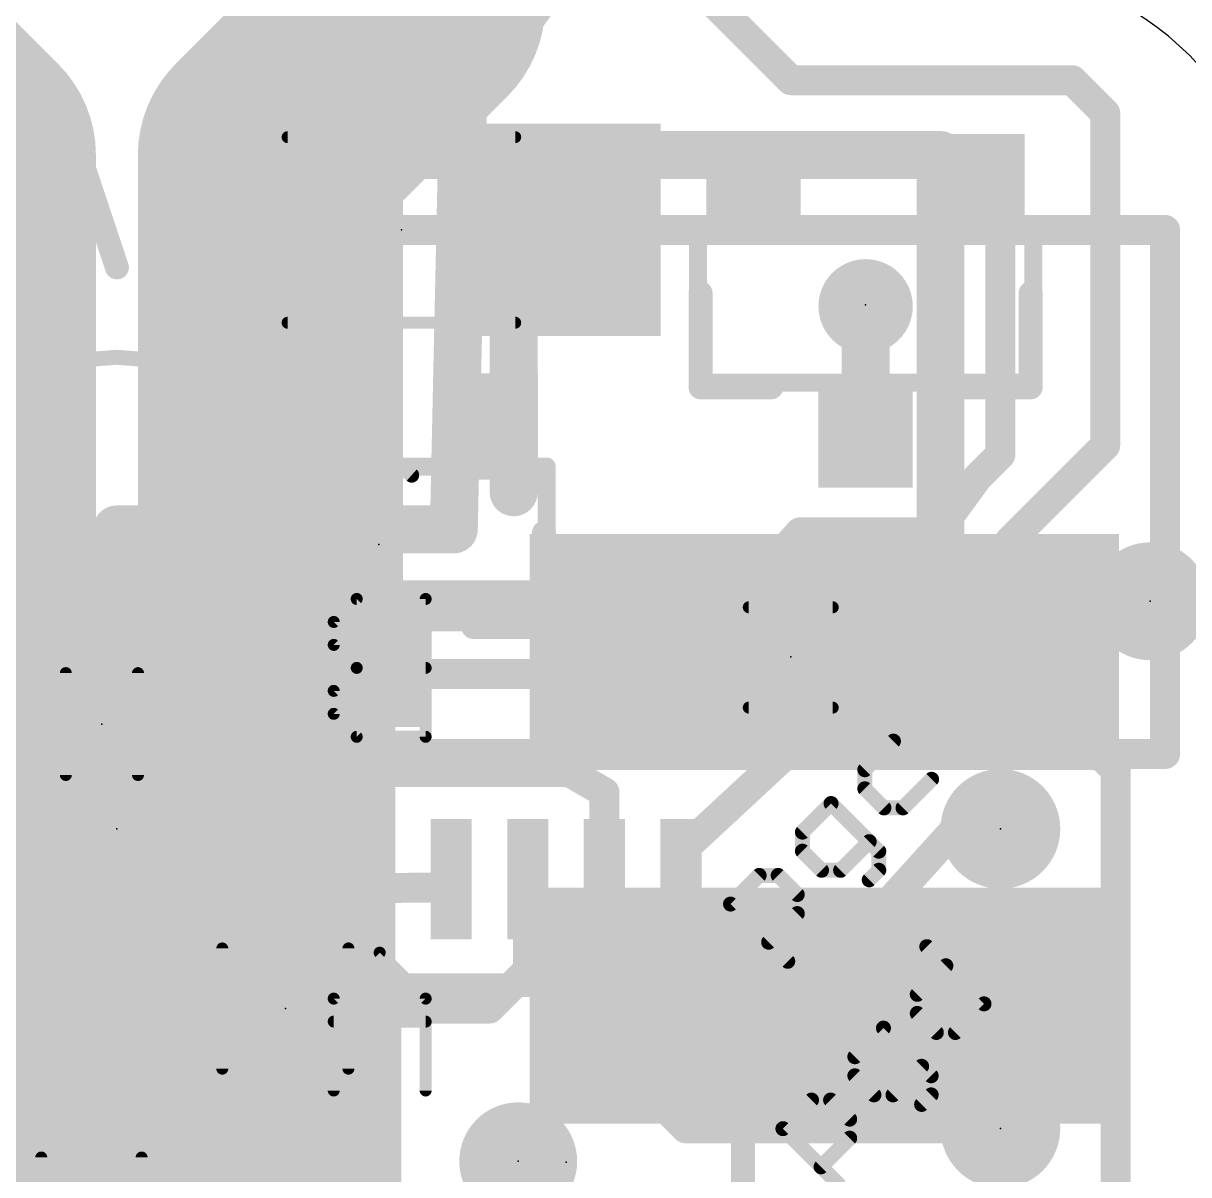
# Model space of a CAD drawing. Extents: x -4.9 to 35.5, y -5.8 to 28.4.
# Drawn here: x 11.27 to 21.16, y 6.97 to 16.74 of the extents above; entities that cross this region are included whole.
import ezdxf

# ---------------------------------------------------------------- set-up
doc = ezdxf.new("R2010")
doc.units = 0
for name, color, linetype in [('1', 12, 'CONTINUOUS'), ('16', 132, 'CONTINUOUS'), ('17', 110, 'CONTINUOUS'), ('18', 110, 'CONTINUOUS'), ('20', 53, 'CONTINUOUS'), ('21', 40, 'CONTINUOUS'), ('22', 6, 'CONTINUOUS'), ('23', 53, 'CONTINUOUS'), ('24', 53, 'CONTINUOUS'), ('47', 253, 'CONTINUOUS'), ('51', 53, 'CONTINUOUS')]:
    doc.layers.add(name, color=color, linetype=linetype)

# ---------------------------------------------------------------- blocks, each defined once
blk = doc.blocks.new('RECT')
blk.add_solid([(-0.5, -0.5), (0.5, -0.5), (-0.5, 0.5), (0.5, 0.5)])
blk = doc.blocks.new('ROUNDP')
at = {"const_width": 0.5}
blk.add_lwpolyline([(0, -0.25, 1), (0, 0.25, 1), (0, -0.25)], format="xyb", dxfattribs=at)
blk = doc.blocks.new('PIE')
at = {"const_width": 0.5}
blk.add_lwpolyline([(0, -0.25, 1), (0, 0.25, 1), (0, -0.25)], format="xyb", dxfattribs=at)
blk = doc.blocks.new('ROUNDV')
at = {"const_width": 0.5}
blk.add_lwpolyline([(0, -0.25, 1), (0, 0.25, 1), (0, -0.25)], format="xyb", dxfattribs=at)

msp = doc.modelspace()

# ---------------------------------------------------------------- linework, layer by layer
at = {"layer": '1'}
for points, const_width in [([(15.0813, 19.7485), (14.9225, 12.446)], 0.4064), ([(16.383, 17.653), (17.78, 16.256)], 0.254), ([(20.1676, 16.256), (17.78, 16.256)], 0.254), ([(20.447, 15.9766), (20.1676, 16.256)], 0.254), ([(20.447, 13.1572), (20.447, 15.9766)], 0.254), ([(14.2875, 15.621), (14.2875, 11.811)], 0.4064), ([(19.05, 15.621), (14.2875, 15.621)], 0.4064), ([(19.05, 11.811), (19.05, 15.621)], 0.4064), ([(19.558, 15.24), (19.365, 15.351)], 0.254), ([(19.558, 13.081), (19.558, 15.24)], 0.254), ([(15.43, 14.411), (15.878, 14.986)], 0.4064), ([(15.43, 12.761), (15.43, 14.411)], 0.4064), ([(18.415, 13.251), (18.415, 14.3383)], 0.4064), ([(19.6342, 12.3444), (20.447, 13.1572)], 0.254), ([(19.365, 12.888), (19.558, 13.081)], 0.254), ([(19.0246, 12.4206), (19.365, 12.888)], 0.254), ([(11.938, 11.557), (12.065, 12.446)], 0.254), ([(14.9225, 12.446), (12.065, 12.446)], 0.4064), ([(12.065, 12.446), (12.065, 0.0635)], 0.4064), ([(16.93, 11.3665), (17.8571, 12.4206)], 0.254), ([(17.8571, 12.4206), (19.0246, 12.4206)], 0.254), ([(19.6342, 11.303), (19.6342, 12.3444)], 0.254), ([(14.2875, 11.811), (19.05, 11.811)], 0.4064), ([(16.7825, 11.219), (16.93, 11.3665)], 0.254), ([(16.85, 9.7135), (18.63, 11.3665)], 0.254), ([(20.535, 10.4022), (19.6342, 11.303)], 0.254), ([(14.2875, 11.219), (16.7825, 11.219)], 0.254), ([(12.827, 10.795), (9.8035, 10.795)], 0.2032), ([(13.2334, 10.3886), (12.827, 10.795)], 0.254), ([(15.9004, 10.3886), (13.2334, 10.3886)], 0.254), ([(16.2, 10.216), (15.9004, 10.3886)], 0.254), ([(20.535, 6.096), (20.535, 10.4022)], 0.254), ([(16.2, 9.4802), (16.2, 10.216)], 0.254), ([(11.938, 9.8853), (11.938, 10.033)], 0.254), ([(12.573, 9.409), (11.938, 10.033)], 0.254), ([(19.177, 9.906), (17.9578, 8.5598)], 0.254), ([(19.558, 9.906), (19.177, 9.906)], 0.254), ([(16.85, 9.4802), (16.85, 9.7135)], 0.254), ([(14.8813, 9.5885), (14.9, 9.4802)], 0.254), ([(16.1925, 8.8265), (16.1925, 9.5998)], 0.254), ([(16.1925, 9.5998), (16.2, 9.4802)], 0.254), ([(14.9, 9.409), (14.9, 9.4802)], 0.254), ([(15.55, 9.4802), (15.55, 8.707)], 0.254), ([(13.4938, 9.398), (12.573, 9.409)], 0.254), ([(13.4938, 9.398), (14.9, 9.409)], 0.254), ([(16.4592, 8.5598), (16.1925, 8.8265)], 0.254), ([(15.55, 8.707), (15.225, 8.382)], 0.254), ([(16.891, 7.366), (15.55, 8.707)], 0.254), ([(11.2776, 8.636), (10.922, 8.2804)], 0.254), ([(12.192, 8.636), (11.2776, 8.636)], 0.254), ([(12.827, 8.382), (12.192, 8.636)], 0.254), ([(17.9578, 8.5598), (16.4592, 8.5598)], 0.254), ([(15.225, 8.382), (12.827, 8.382)], 0.254), ([(11.8428, 7.6128), (13.3705, 7.6128)], 0.254), ([(13.4938, 7.366), (13.3705, 7.6128)], 0.254), ([(13.4938, 7.366), (13.503, 6.4568)], 0.254), ([(19.558, 7.366), (16.891, 7.366)], 0.254)]:
    msp.add_lwpolyline(points, dxfattribs=dict(at, const_width=const_width))
for points, const_width in [([(17.78, 16.3195, 1), (17.78, 16.1925)], 0.127), ([(17.7351, 16.2111, 1), (17.8249, 16.3009)], 0.127), ([(20.2125, 16.3009, 1), (20.1227, 16.2111)], 0.127), ([(20.1676, 16.1925, 1), (20.1676, 16.3195)], 0.127), ([(20.5105, 15.9766, 1), (20.3835, 15.9766)], 0.127), ([(20.4021, 15.9317, 1), (20.4919, 16.0215)], 0.127), ([(14.3891, 15.621, 1), (14.1859, 15.621)], 0.2032), ([(14.2875, 15.7226, 1), (14.2875, 15.5194)], 0.2032), ([(19.1516, 15.621, 1), (18.9484, 15.621)], 0.2032), ([(19.05, 15.5194, 1), (19.05, 15.7226)], 0.2032), ([(19.3967, 15.406, 1), (19.3333, 15.296)], 0.127), ([(19.6215, 15.24, 1), (19.4945, 15.24)], 0.127), ([(19.5263, 15.185, 1), (19.5897, 15.295)], 0.127), ([(15.9581, 14.9236, 1), (15.7979, 15.0484)], 0.2032), ([(15.5316, 14.411, 1), (15.3284, 14.411)], 0.2032), ([(15.3499, 14.4734, 1), (15.5101, 14.3486)], 0.2032), ([(18.5166, 14.3383, 1), (18.3134, 14.3383)], 0.2032), ([(18.3134, 13.251, 1), (18.5166, 13.251)], 0.2032), ([(20.4919, 13.1123, 1), (20.4021, 13.2021)], 0.127), ([(19.6029, 13.0361, 1), (19.5131, 13.1259)], 0.127), ([(20.3835, 13.1572, 1), (20.5105, 13.1572)], 0.127), ([(19.4945, 13.081, 1), (19.6215, 13.081)], 0.127), ([(19.3201, 12.9329, 1), (19.4099, 12.8431)], 0.127), ([(19.4163, 12.8506, 1), (19.3137, 12.9254)], 0.127), ([(15.3284, 12.761, 1), (15.5316, 12.761)], 0.2032), ([(12.065, 12.5476, 1), (12.065, 12.3444)], 0.2032), ([(12.1666, 12.446, 1), (11.9634, 12.446)], 0.2032), ([(12.1279, 12.437, 1), (12.0021, 12.455)], 0.127), ([(14.9225, 12.3444, 1), (14.9225, 12.5476)], 0.2032), ([(14.8209, 12.4482, 1), (15.0241, 12.4438)], 0.2032), ([(17.8571, 12.4841, 1), (17.8571, 12.3571)], 0.127), ([(17.9048, 12.3787, 1), (17.8094, 12.4625)], 0.127), ([(18.9733, 12.458, 1), (19.0759, 12.3832)], 0.127), ([(19.0246, 12.3571, 1), (19.0246, 12.4841)], 0.127), ([(19.6977, 12.3444, 1), (19.5707, 12.3444)], 0.127), ([(19.5893, 12.3893, 1), (19.6791, 12.2995)], 0.127), ([(14.2875, 11.9126, 1), (14.2875, 11.7094)], 0.2032), ([(19.05, 11.7094, 1), (19.05, 11.9126)], 0.2032), ([(14.1859, 11.811, 1), (14.3891, 11.811)], 0.2032), ([(18.9484, 11.811, 1), (19.1516, 11.811)], 0.2032), ([(11.8751, 11.566, 1), (12.0009, 11.548)], 0.127), ([(16.8823, 11.4084, 1), (16.9777, 11.3246)], 0.127), ([(16.9749, 11.3216, 1), (16.8851, 11.4114)], 0.127), ([(18.6732, 11.32, 1), (18.5868, 11.413)], 0.127), ([(19.6791, 11.3479, 1), (19.5893, 11.2581)], 0.127), ([(19.5707, 11.303, 1), (19.6977, 11.303)], 0.127), ([(14.2875, 11.2825, 1), (14.2875, 11.1555)], 0.127), ([(16.7376, 11.2639, 1), (16.8274, 11.1741)], 0.127), ([(16.7825, 11.1555, 1), (16.7825, 11.2825)], 0.127), ([(12.8719, 10.8399, 1), (12.7821, 10.7501)], 0.127), ([(12.827, 10.7442, 1), (12.827, 10.8458)], 0.1016), ([(13.2334, 10.4521, 1), (13.2334, 10.3251)], 0.127), ([(13.1885, 10.3437, 1), (13.2783, 10.4335)], 0.127), ([(15.9321, 10.4436, 1), (15.8687, 10.3336)], 0.127), ([(15.9004, 10.3251, 1), (15.9004, 10.4521)], 0.127), ([(20.5985, 10.4022, 1), (20.4715, 10.4022)], 0.127), ([(20.4901, 10.3573, 1), (20.5799, 10.4471)], 0.127), ([(16.2635, 10.216, 1), (16.1365, 10.216)], 0.127), ([(16.1683, 10.161, 1), (16.2317, 10.271)], 0.127), ([(12.0015, 10.033, 1), (11.8745, 10.033)], 0.127), ([(11.9825, 10.0783, 1), (11.8935, 9.9877)], 0.127), ([(19.177, 9.9695, 1), (19.177, 9.8425)], 0.127), ([(19.2241, 9.8634, 1), (19.1299, 9.9486)], 0.127), ([(19.558, 9.8425, 1), (19.558, 9.9695)], 0.127), ([(11.8745, 9.8853, 1), (12.0015, 9.8853)], 0.127), ([(16.9135, 9.7135, 1), (16.7865, 9.7135)], 0.127), ([(16.8068, 9.76, 1), (16.8932, 9.667)], 0.127), ([(14.9438, 9.5993, 1), (14.8187, 9.5777)], 0.127), ([(16.256, 9.5998, 1), (16.129, 9.5998)], 0.127), ([(16.2559, 9.6037, 1), (16.1291, 9.5958)], 0.127), ([(14.9635, 9.4802, 1), (14.8365, 9.4802)], 0.127), ([(15.6135, 9.4802, 1), (15.4865, 9.4802)], 0.127), ([(12.5738, 9.4725, 1), (12.5722, 9.3455)], 0.127), ([(12.5285, 9.3637, 1), (12.6175, 9.4543)], 0.127), ([(13.4933, 9.4615, 1), (13.4942, 9.3345)], 0.127), ([(13.493, 9.3345, 1), (13.4945, 9.4615)], 0.127), ([(14.8374, 9.4694, 1), (14.9626, 9.4911)], 0.127), ([(14.9005, 9.3455, 1), (14.8995, 9.4725)], 0.127), ([(16.1365, 9.4802, 1), (16.2635, 9.4802)], 0.127), ([(16.1366, 9.4763, 1), (16.2634, 9.4842)], 0.127), ([(16.7865, 9.4802, 1), (16.9135, 9.4802)], 0.127), ([(14.8365, 9.409, 1), (14.9635, 9.409)], 0.127), ([(16.2374, 8.8714, 1), (16.1476, 8.7816)], 0.127), ([(15.5949, 8.7519, 1), (15.5051, 8.6621)], 0.127), ([(15.5949, 8.6621, 1), (15.5051, 8.7519)], 0.127), ([(16.129, 8.8265, 1), (16.256, 8.8265)], 0.127), ([(11.2776, 8.6995, 1), (11.2776, 8.5725)], 0.127), ([(11.3225, 8.5911, 1), (11.2327, 8.6809)], 0.127), ([(12.2156, 8.695, 1), (12.1684, 8.577)], 0.127), ([(12.192, 8.5725, 1), (12.192, 8.6995)], 0.127), ([(15.4865, 8.707, 1), (15.6135, 8.707)], 0.127), ([(16.4592, 8.6233, 1), (16.4592, 8.4963)], 0.127), ([(16.4143, 8.5149, 1), (16.5041, 8.6047)], 0.127), ([(17.9107, 8.6024, 1), (18.0049, 8.5172)], 0.127), ([(17.9578, 8.4963, 1), (17.9578, 8.6233)], 0.127), ([(12.827, 8.4455, 1), (12.827, 8.3185)], 0.127), ([(12.8034, 8.323, 1), (12.8506, 8.441)], 0.127), ([(15.225, 8.3185, 1), (15.225, 8.4455)], 0.127), ([(15.1801, 8.4269, 1), (15.2699, 8.3371)], 0.127), ([(11.8428, 7.6763, 1), (11.8428, 7.5492)], 0.127), ([(13.4273, 7.6411, 1), (13.3137, 7.5844)], 0.127), ([(13.3705, 7.5492, 1), (13.3705, 7.6763)], 0.127), ([(13.5572, 7.3666, 1), (13.4303, 7.3654)], 0.127), ([(13.4369, 7.3376, 1), (13.5506, 7.3944)], 0.127), ([(16.891, 7.4295, 1), (16.891, 7.3025)], 0.127), ([(16.8461, 7.3211, 1), (16.9359, 7.4109)], 0.127), ([(19.558, 7.3025, 1), (19.558, 7.4295)], 0.127)]:
    msp.add_lwpolyline(points, format="xyb", dxfattribs=dict(at, const_width=const_width))
at = {"layer": '16'}
for points, const_width in [([(14.605, 17.526), (14.605, 16.891)], 2.1844), ([(10.795, 15.621), (9.525, 16.891)], 2.1844), ([(14.605, 16.891), (13.335, 15.621)], 2.1844), ([(10.795, 4.191), (10.795, 15.621)], 2.1844), ([(13.335, 15.621), (13.335, 4.191)], 2.1844), ([(13.0175, 10.541), (13.0175, 14.986)], 0.254), ([(13.0175, 14.986), (20.955, 14.986)], 0.254), ([(20.955, 14.986), (20.955, 10.541)], 0.254), ([(20.955, 10.541), (13.0175, 10.541)], 0.254)]:
    msp.add_lwpolyline(points, dxfattribs=dict(at, const_width=const_width))
for points, const_width in [([(14.9912, 16.5048, 1), (14.2188, 17.2772)], 1.0922), ([(14.0589, 16.891, 1), (15.1511, 16.891)], 1.0922), ([(11.3411, 15.621, 1), (10.2489, 15.621)], 1.0922), ([(13.8811, 15.621, 1), (12.7889, 15.621)], 1.0922), ([(10.4088, 15.2348, 1), (11.1812, 16.0072)], 1.0922), ([(12.9488, 16.0072, 1), (13.7212, 15.2348)], 1.0922), ([(13.081, 14.986, 1), (12.954, 14.986)], 0.127), ([(13.0175, 15.0495, 1), (13.0175, 14.9225)], 0.127), ([(21.0185, 14.986, 1), (20.8915, 14.986)], 0.127), ([(20.955, 14.9225, 1), (20.955, 15.0495)], 0.127), ([(13.0175, 10.6045, 1), (13.0175, 10.4775)], 0.127), ([(12.954, 10.541, 1), (13.081, 10.541)], 0.127), ([(20.8915, 10.541, 1), (21.0185, 10.541)], 0.127), ([(20.955, 10.4775, 1), (20.955, 10.6045)], 0.127)]:
    msp.add_lwpolyline(points, format="xyb", dxfattribs=dict(at, const_width=const_width))
at = {"layer": '20'}
msp.add_arc((19.3675, 14.6685), 2.54, 0, 90, dxfattribs=at)
at = {"layer": '21'}
for points, const_width in [([(11.7475, 15.621), (11.43, 14.6685)], 0.2032), ([(11.7475, 12.573), (11.7475, 15.621)], 0.2032), ([(11.7475, 15.621), (12.065, 14.6685)], 0.2032), ([(17.015, 13.651), (17.015, 14.451)], 0.2032), ([(19.815, 13.651), (19.815, 14.451)], 0.2032), ([(17.615, 13.651), (17.015, 13.651)], 0.2032), ([(19.215, 13.651), (19.815, 13.651)], 0.2032), ([(12.8875, 11.619), (12.8875, 12.419)], 0.2032), ([(15.6875, 11.619), (15.6875, 12.419)], 0.2032), ([(13.4875, 11.619), (12.8875, 11.619)], 0.2032), ([(15.0875, 11.619), (15.6875, 11.619)], 0.2032), ([(12.192, 10.795), (11.684, 10.795)], 0.2032), ([(18.6511, 10.6503), (18.4084, 10.4076)], 0.127), ([(18.4084, 10.4076), (18.4084, 10.2458)], 0.127), ([(18.732, 10.0841), (18.9747, 10.3267)], 0.127), ([(18.4084, 10.2458), (18.5702, 10.0841)], 0.127), ([(18.1219, 10.1211), (17.8792, 9.8784)], 0.127), ([(18.5263, 9.7166), (18.1219, 10.1211)], 0.127), ([(18.5702, 10.0841), (18.732, 10.0841)], 0.127), ([(17.8792, 9.8784), (17.8792, 9.7166)], 0.127), ([(18.2028, 9.5549), (18.4454, 9.7975)], 0.127), ([(17.8792, 9.7166), (18.041, 9.5549)], 0.127), ([(18.5263, 9.5549), (18.5263, 9.7166)], 0.127), ([(18.041, 9.5549), (18.2028, 9.5549)], 0.127), ([(18.4454, 9.474), (18.5263, 9.5549)], 0.127), ([(17.2691, 9.2683), (17.5118, 9.511)], 0.127), ([(17.5118, 9.511), (17.6736, 9.511)], 0.127), ([(17.6736, 9.511), (17.8353, 9.3492)], 0.127), ([(17.8353, 9.3492), (17.8353, 9.1874)], 0.127), ([(17.7545, 8.783), (17.2691, 9.2683)], 0.127), ([(17.8353, 9.1874), (17.5927, 8.9448)], 0.127), ([(18.9338, 8.9071), (19.4192, 8.4217)], 0.127), ([(18.8529, 8.5026), (19.0956, 8.7453)], 0.127), ([(14.375, 8.5803), (14.375, 5.5803)], 0.2032), ([(17.375, 5.5803), (17.375, 8.5803)], 0.2032), ([(18.8529, 8.3408), (18.8529, 8.5026)], 0.127), ([(12.9858, 8.382), (14.0018, 8.382)], 0.2032), ([(19.0147, 8.1791), (18.8529, 8.3408)], 0.127), ([(19.4192, 8.4217), (19.1765, 8.1791)], 0.127), ([(18.5664, 8.2161), (18.3237, 7.9734)], 0.127), ([(18.9708, 7.8116), (18.5664, 8.2161)], 0.127), ([(19.1765, 8.1791), (19.0147, 8.1791)], 0.127), ([(18.3237, 7.9734), (18.3237, 7.8116)], 0.127), ([(18.6473, 7.6499), (18.8899, 7.8925)], 0.127), ([(18.3237, 7.8116), (18.4855, 7.6499)], 0.127), ([(18.9708, 7.6499), (18.9708, 7.8116)], 0.127), ([(18.4855, 7.6499), (18.6473, 7.6499)], 0.127), ([(18.8899, 7.569), (18.9708, 7.6499)], 0.127), ([(17.7136, 7.3633), (17.9563, 7.606)], 0.127), ([(17.9563, 7.606), (18.1181, 7.606)], 0.127), ([(18.1181, 7.606), (18.2798, 7.4442)], 0.127), ([(18.1989, 6.878), (17.7136, 7.3633)], 0.127), ([(18.2798, 7.4442), (18.2798, 7.2824)], 0.127), ([(18.2798, 7.2824), (18.0372, 7.0398)], 0.127)]:
    msp.add_lwpolyline(points, dxfattribs=dict(at, const_width=const_width))
for points, const_width in [([(11.7983, 15.621, 1), (11.6967, 15.621)], 0.1016), ([(11.7957, 15.6371, 1), (11.6993, 15.6049)], 0.1016), ([(11.7957, 15.6049, 1), (11.6993, 15.6371)], 0.1016), ([(11.3818, 14.6846, 1), (11.4782, 14.6524)], 0.1016), ([(12.0168, 14.6524, 1), (12.1132, 14.6846)], 0.1016), ([(17.0658, 14.451, 1), (16.9642, 14.451)], 0.1016), ([(19.8658, 14.451, 1), (19.7642, 14.451)], 0.1016), ([(17.015, 13.7018, 1), (17.015, 13.6002)], 0.1016), ([(17.615, 13.6002, 1), (17.615, 13.7018)], 0.1016), ([(19.215, 13.7018, 1), (19.215, 13.6002)], 0.1016), ([(19.815, 13.6002, 1), (19.815, 13.7018)], 0.1016), ([(16.9642, 13.651, 1), (17.0658, 13.651)], 0.1016), ([(19.7642, 13.651, 1), (19.8658, 13.651)], 0.1016), ([(11.6967, 12.573, 1), (11.7983, 12.573)], 0.1016), ([(12.9383, 12.419, 1), (12.8367, 12.419)], 0.1016), ([(15.7383, 12.419, 1), (15.6367, 12.419)], 0.1016), ([(12.8875, 11.6698, 1), (12.8875, 11.5682)], 0.1016), ([(12.8367, 11.619, 1), (12.9383, 11.619)], 0.1016), ([(13.4875, 11.5682, 1), (13.4875, 11.6698)], 0.1016), ([(15.0875, 11.6698, 1), (15.0875, 11.5682)], 0.1016), ([(15.6367, 11.619, 1), (15.7383, 11.619)], 0.1016), ([(15.6875, 11.5682, 1), (15.6875, 11.6698)], 0.1016), ([(11.684, 10.8458, 1), (11.684, 10.7442)], 0.1016), ([(12.192, 10.7442, 1), (12.192, 10.8458)], 0.1016), ([(18.6735, 10.6278, 1), (18.6286, 10.6727)], 0.0635), ([(18.4402, 10.4076, 1), (18.3767, 10.4076)], 0.0635), ([(18.386, 10.4301, 1), (18.4309, 10.3852)], 0.0635), ([(18.9971, 10.3043, 1), (18.9522, 10.3492)], 0.0635), ([(18.4309, 10.2683, 1), (18.386, 10.2234)], 0.0635), ([(18.1443, 10.1435, 1), (18.0994, 10.0986)], 0.0635), ([(18.1443, 10.0986, 1), (18.0994, 10.1435)], 0.0635), ([(18.3767, 10.2458, 1), (18.4402, 10.2458)], 0.0635), ([(18.5702, 10.1158, 1), (18.5702, 10.0523)], 0.0635), ([(18.5477, 10.0616, 1), (18.5926, 10.1065)], 0.0635), ([(18.7095, 10.1065, 1), (18.7544, 10.0616)], 0.0635), ([(18.732, 10.0523, 1), (18.732, 10.1158)], 0.0635), ([(17.911, 9.8784, 1), (17.8475, 9.8784)], 0.0635), ([(17.8568, 9.9009, 1), (17.9017, 9.856)], 0.0635), ([(18.4679, 9.7751, 1), (18.423, 9.82)], 0.0635), ([(17.8475, 9.7166, 1), (17.911, 9.7166)], 0.0635), ([(17.9017, 9.7391, 1), (17.8568, 9.6942)], 0.0635), ([(18.5581, 9.7166, 1), (18.4946, 9.7166)], 0.0635), ([(18.5039, 9.6942, 1), (18.5488, 9.7391)], 0.0635), ([(18.041, 9.5866, 1), (18.041, 9.5231)], 0.0635), ([(18.0185, 9.5324, 1), (18.0634, 9.5773)], 0.0635), ([(18.1803, 9.5773, 1), (18.2252, 9.5324)], 0.0635), ([(18.2028, 9.5231, 1), (18.2028, 9.5866)], 0.0635), ([(18.5488, 9.5324, 1), (18.5039, 9.5773)], 0.0635), ([(17.5118, 9.5427, 1), (17.5118, 9.4792)], 0.0635), ([(17.5342, 9.4885, 1), (17.4893, 9.5334)], 0.0635), ([(17.696, 9.5334, 1), (17.6511, 9.4885)], 0.0635), ([(17.6736, 9.4792, 1), (17.6736, 9.5427)], 0.0635), ([(18.423, 9.4964, 1), (18.4679, 9.4515)], 0.0635), ([(18.4946, 9.5549, 1), (18.5581, 9.5549)], 0.0635), ([(17.8671, 9.3492, 1), (17.8036, 9.3492)], 0.0635), ([(17.8129, 9.3268, 1), (17.8578, 9.3717)], 0.0635), ([(17.2916, 9.2908, 1), (17.2467, 9.2459)], 0.0635), ([(17.2467, 9.2908, 1), (17.2916, 9.2459)], 0.0635), ([(17.8036, 9.1874, 1), (17.8671, 9.1874)], 0.0635), ([(17.8578, 9.165, 1), (17.8129, 9.2099)], 0.0635), ([(17.5702, 8.9672, 1), (17.6151, 8.9223)], 0.0635), ([(18.9563, 8.9295, 1), (18.9114, 8.8846)], 0.0635), ([(17.732, 8.7605, 1), (17.7769, 8.8054)], 0.0635), ([(19.118, 8.7228, 1), (19.0731, 8.7677)], 0.0635), ([(14.4258, 8.5803, 1), (14.3242, 8.5803)], 0.1016), ([(17.4258, 8.5803, 1), (17.3242, 8.5803)], 0.1016), ([(18.8847, 8.5026, 1), (18.8212, 8.5026)], 0.0635), ([(18.8305, 8.5251, 1), (18.8754, 8.4802)], 0.0635), ([(12.9858, 8.4328, 1), (12.9858, 8.3312)], 0.1016), ([(14.0018, 8.3312, 1), (14.0018, 8.4328)], 0.1016), ([(18.8754, 8.3633, 1), (18.8305, 8.3184)], 0.0635), ([(19.4416, 8.3993, 1), (19.3967, 8.4442)], 0.0635), ([(19.3967, 8.3993, 1), (19.4416, 8.4442)], 0.0635), ([(18.8212, 8.3408, 1), (18.8847, 8.3408)], 0.0635), ([(18.5888, 8.2385, 1), (18.5439, 8.1936)], 0.0635), ([(18.5888, 8.1936, 1), (18.5439, 8.2385)], 0.0635), ([(19.0147, 8.2108, 1), (19.0147, 8.1473)], 0.0635), ([(18.9922, 8.1566, 1), (19.0371, 8.2015)], 0.0635), ([(19.154, 8.2015, 1), (19.1989, 8.1566)], 0.0635), ([(19.1765, 8.1473, 1), (19.1765, 8.2108)], 0.0635), ([(18.3555, 7.9734, 1), (18.292, 7.9734)], 0.0635), ([(18.3013, 7.9959, 1), (18.3462, 7.951)], 0.0635), ([(18.9124, 7.8701, 1), (18.8675, 7.915)], 0.0635), ([(18.3462, 7.8341, 1), (18.3013, 7.7892)], 0.0635), ([(18.292, 7.8116, 1), (18.3555, 7.8116)], 0.0635), ([(19.0026, 7.8116, 1), (18.9391, 7.8116)], 0.0635), ([(18.9484, 7.7892, 1), (18.9933, 7.8341)], 0.0635), ([(18.4855, 7.6816, 1), (18.4855, 7.6181)], 0.0635), ([(18.6473, 7.6181, 1), (18.6473, 7.6816)], 0.0635), ([(18.9933, 7.6274, 1), (18.9484, 7.6723)], 0.0635), ([(17.9563, 7.6377, 1), (17.9563, 7.5742)], 0.0635), ([(17.9787, 7.5835, 1), (17.9338, 7.6284)], 0.0635), ([(18.1405, 7.6284, 1), (18.0956, 7.5835)], 0.0635), ([(18.1181, 7.5742, 1), (18.1181, 7.6377)], 0.0635), ([(18.463, 7.6274, 1), (18.5079, 7.6723)], 0.0635), ([(18.6248, 7.6723, 1), (18.6697, 7.6274)], 0.0635), ([(18.8675, 7.5914, 1), (18.9124, 7.5465)], 0.0635), ([(18.9391, 7.6499, 1), (19.0026, 7.6499)], 0.0635), ([(17.7361, 7.3858, 1), (17.6912, 7.3409)], 0.0635), ([(17.6912, 7.3858, 1), (17.7361, 7.3409)], 0.0635), ([(18.3116, 7.4442, 1), (18.2481, 7.4442)], 0.0635), ([(18.2574, 7.4218, 1), (18.3023, 7.4667)], 0.0635), ([(18.2481, 7.2824, 1), (18.3116, 7.2824)], 0.0635), ([(18.3023, 7.26, 1), (18.2574, 7.3049)], 0.0635), ([(18.0147, 7.0622, 1), (18.0596, 7.0173)], 0.0635)]:
    msp.add_lwpolyline(points, format="xyb", dxfattribs=dict(at, const_width=const_width))
at = {"layer": '22'}
for points, const_width in [([(12.065, 13.906, 0.1755), (9.565, 12.906)], 0.127), ([(14.565, 12.906, 0.1755), (12.065, 13.906)], 0.127), ([(12.0661, 13.9377, 1), (12.0639, 13.8743)], 0.0635), ([(12.0661, 13.8743, 1), (12.0639, 13.9377)], 0.0635), ([(14.5439, 12.8823, 1), (14.5861, 12.9297)], 0.0635), ([(14.0989, 11.8816, 1), (14.0989, 11.8308)], 0.0508), ([(14.1169, 11.8382, 1), (14.0809, 11.8742)], 0.0508), ([(14.709, 11.8562, 1), (14.6582, 11.8562)], 0.0508), ([(14.6836, 11.8308, 1), (14.6836, 11.8816)], 0.0508), ([(13.886, 11.6793, 1), (13.922, 11.6433)], 0.0508), ([(13.9294, 11.6613, 1), (13.8786, 11.6613)], 0.0508), ([(13.922, 11.4844, 1), (13.886, 11.4484)], 0.0508), ([(13.8786, 11.4664, 1), (13.9294, 11.4664)], 0.0508), ([(14.0989, 11.2969, 1), (14.0989, 11.2461)], 0.0508), ([(14.1169, 11.2535, 1), (14.0809, 11.2895)], 0.0508), ([(14.0809, 11.2535, 1), (14.1169, 11.2895)], 0.0508), ([(14.6836, 11.2461, 1), (14.6836, 11.2969)], 0.0508), ([(13.886, 11.0946, 1), (13.922, 11.0586)], 0.0508), ([(13.9294, 11.0766, 1), (13.8786, 11.0766)], 0.0508), ([(13.922, 10.8997, 1), (13.886, 10.8637)], 0.0508), ([(13.8786, 10.8817, 1), (13.9294, 10.8817)], 0.0508), ([(14.0989, 10.7122, 1), (14.0989, 10.6614)], 0.0508), ([(14.0809, 10.6688, 1), (14.1169, 10.7048)], 0.0508), ([(14.6582, 10.6868, 1), (14.709, 10.6868)], 0.0508), ([(14.6836, 10.6614, 1), (14.6836, 10.7122)], 0.0508), ([(14.3118, 8.8742, 1), (14.2758, 8.8382)], 0.0508), ([(14.3118, 8.8382, 1), (14.2758, 8.8742)], 0.0508), ([(13.886, 8.4844, 1), (13.922, 8.4484)], 0.0508), ([(13.9294, 8.4664, 1), (13.8786, 8.4664)], 0.0508), ([(14.709, 8.4664, 1), (14.6582, 8.4664)], 0.0508), ([(14.6656, 8.4484, 1), (14.7016, 8.4844)], 0.0508), ([(13.904, 8.2969, 1), (13.904, 8.2461)], 0.0508), ([(14.6836, 8.2461, 1), (14.6836, 8.2969)], 0.0508), ([(13.8786, 7.6868, 1), (13.9294, 7.6868)], 0.0508), ([(14.6582, 7.6868, 1), (14.709, 7.6868)], 0.0508)]:
    msp.add_lwpolyline(points, format="xyb", dxfattribs=dict(at, const_width=const_width))
at = {"layer": '22', "const_width": 0.1016}
for points in [[(14.0989, 11.8562), (13.904, 11.6613)], [(14.6836, 11.8562), (14.0989, 11.8562)], [(14.6836, 10.6868), (14.6836, 11.8562)], [(13.904, 11.6613), (13.904, 11.4664)], [(13.904, 11.4664), (14.0989, 11.2715)], [(14.0989, 11.2715), (13.904, 11.0766)], [(14.6836, 11.2715), (14.0989, 11.2715)], [(13.904, 11.0766), (13.904, 10.8817)], [(13.904, 10.8817), (14.0989, 10.6868)], [(14.0989, 10.6868), (14.6836, 10.6868)], [(14.2938, 8.8562), (13.904, 8.4664)], [(14.6836, 8.4664), (14.2938, 8.8562)], [(13.904, 8.4664), (13.904, 7.6868)], [(14.6836, 7.6868), (14.6836, 8.4664)], [(14.6836, 8.2715), (13.904, 8.2715)]]:
    msp.add_lwpolyline(points, dxfattribs=at)
at = {"layer": '23'}
for p in [(14.478, 14.986), (18.415, 14.351), (14.2875, 12.319), (20.828, 11.8364), (17.78, 11.3665), (11.938, 10.795), (19.558, 9.906), (13.4938, 8.382), (19.558, 7.366), (15.4686, 7.0866), (15.875, 7.0803)]:
    msp.add_point(p, dxfattribs=at)
at = {"layer": '24'}
msp.add_point((12.065, 9.906), dxfattribs=at)
at = {"layer": '47', "const_width": 0.13}
for points in [[(12.065, 9.906), (-4.49, 9.906)], [(12.065, 9.906), (12.065, -5.76)]]:
    msp.add_lwpolyline(points, dxfattribs=at)
at = {"layer": '47', "const_width": 0.065}
for points in [[(12.0975, 9.906, 1), (12.0325, 9.906)], [(12.065, 9.8735, 1), (12.065, 9.9385)]]:
    msp.add_lwpolyline(points, format="xyb", dxfattribs=at)
at = {"layer": '51'}
for points, const_width in [([(13.513, 15.773), (15.443, 15.773)], 0.1016), ([(16.9926, 13.6906), (16.9926, 15.0114)], 0.1524), ([(16.9926, 15.0114), (19.8374, 15.0114)], 0.1524), ([(19.8374, 15.0114), (19.8374, 13.6906)], 0.1524), ([(13.513, 14.199), (15.443, 14.199)], 0.1016), ([(19.8374, 13.6906), (16.9926, 13.6906)], 0.1524), ([(12.8651, 11.6586), (12.8651, 12.9794)], 0.1524), ([(12.8651, 12.9794), (15.7099, 12.9794)], 0.1524), ([(15.7099, 12.9794), (15.7099, 11.6586)], 0.1524), ([(18.136, 11.7855), (17.424, 11.7855)], 0.1016), ([(15.7099, 11.6586), (12.8651, 11.6586)], 0.1524), ([(11.632, 11.227), (11.632, 10.363)], 0.1016), ([(12.244, 10.363), (12.244, 11.227)], 0.1016), ([(18.136, 10.9345), (17.424, 10.9345)], 0.1016), ([(12.9588, 7.872), (12.9588, 8.892)], 0.1016), ([(14.0288, 7.872), (14.0288, 8.892)], 0.1016), ([(17.375, 8.5803), (14.375, 8.5803)], 0.2032), ([(11.4238, 7.1188), (11.4238, 6.4068)], 0.1016), ([(12.2748, 7.1188), (12.2748, 6.4068)], 0.1016)]:
    msp.add_lwpolyline(points, dxfattribs=dict(at, const_width=const_width))
for points, const_width in [([(13.513, 15.7984, 1), (13.513, 15.7476)], 0.0508), ([(15.443, 15.7476, 1), (15.443, 15.7984)], 0.0508), ([(17.0307, 15.0114, 1), (16.9545, 15.0114)], 0.0762), ([(16.9926, 15.0495, 1), (16.9926, 14.9733)], 0.0762), ([(19.8755, 15.0114, 1), (19.7993, 15.0114)], 0.0762), ([(19.8374, 14.9733, 1), (19.8374, 15.0495)], 0.0762), ([(13.513, 14.2244, 1), (13.513, 14.1736)], 0.0508), ([(15.443, 14.1736, 1), (15.443, 14.2244)], 0.0508), ([(16.9926, 13.7287, 1), (16.9926, 13.6525)], 0.0762), ([(19.8374, 13.6525, 1), (19.8374, 13.7287)], 0.0762), ([(16.9545, 13.6906, 1), (17.0307, 13.6906)], 0.0762), ([(19.7993, 13.6906, 1), (19.8755, 13.6906)], 0.0762), ([(12.9032, 12.9794, 1), (12.827, 12.9794)], 0.0762), ([(12.8651, 13.0175, 1), (12.8651, 12.9413)], 0.0762), ([(15.748, 12.9794, 1), (15.6718, 12.9794)], 0.0762), ([(15.7099, 12.9413, 1), (15.7099, 13.0175)], 0.0762), ([(17.424, 11.8109, 1), (17.424, 11.7601)], 0.0508), ([(18.136, 11.7601, 1), (18.136, 11.8109)], 0.0508), ([(12.8651, 11.6967, 1), (12.8651, 11.6205)], 0.0762), ([(12.827, 11.6586, 1), (12.9032, 11.6586)], 0.0762), ([(15.6718, 11.6586, 1), (15.748, 11.6586)], 0.0762), ([(15.7099, 11.6205, 1), (15.7099, 11.6967)], 0.0762), ([(11.6574, 11.227, 1), (11.6066, 11.227)], 0.0508), ([(12.2694, 11.227, 1), (12.2186, 11.227)], 0.0508), ([(17.424, 10.9599, 1), (17.424, 10.9091)], 0.0508), ([(18.136, 10.9091, 1), (18.136, 10.9599)], 0.0508), ([(11.6066, 10.363, 1), (11.6574, 10.363)], 0.0508), ([(12.2186, 10.363, 1), (12.2694, 10.363)], 0.0508), ([(12.9841, 8.892, 1), (12.9334, 8.892)], 0.0508), ([(14.0541, 8.892, 1), (14.0034, 8.892)], 0.0508), ([(14.375, 8.6311, 1), (14.375, 8.5295)], 0.1016), ([(17.375, 8.5295, 1), (17.375, 8.6311)], 0.1016), ([(12.9334, 7.872, 1), (12.9841, 7.872)], 0.0508), ([(14.0034, 7.872, 1), (14.0541, 7.872)], 0.0508), ([(11.4491, 7.1188, 1), (11.3984, 7.1188)], 0.0508), ([(12.3002, 7.1188, 1), (12.2494, 7.1188)], 0.0508)]:
    msp.add_lwpolyline(points, format="xyb", dxfattribs=dict(at, const_width=const_width))

# ---------------------------------------------------------------- block references
at = {"layer": '1'}
for name, p, xscale, yscale in [('RECT', (13.078, 14.986), 1.6, 1.8), ('RECT', (15.878, 14.986), 1.6, 1.8), ('PIE', (19.558, 9.906), 1.016, 1.016), ('RECT', (14.9, 9.4802), 0.35, 1.02), ('RECT', (15.55, 9.4802), 0.35, 1.02), ('RECT', (16.2, 9.4802), 0.35, 1.02), ('RECT', (16.85, 9.4802), 0.35, 1.02), ('PIE', (19.558, 7.366), 1.016, 1.016)]:
    msp.add_blockref(name, p, dxfattribs=dict(at, xscale=xscale, yscale=yscale))
for p, xscale, yscale, rotation in [((17.465, 15.351), 0.8, 0.9, 180), ((19.365, 15.351), 0.8, 0.9, 180), ((13.3375, 13.319), 0.8, 0.9, 180), ((15.2375, 13.319), 0.8, 0.9, 180), ((18.415, 13.251), 0.8, 0.9, 180), ((11.938, 11.557), 0.8, 0.8, 270), ((14.2875, 11.219), 0.8, 0.9, 180), ((11.938, 10.033), 0.8, 0.8, 270), ((13.4938, 9.398), 1.2, 1.3, 90), ((13.4938, 7.366), 1.2, 1.3, 90)]:
    msp.add_blockref('RECT', p, dxfattribs=dict(at, xscale=xscale, yscale=yscale, rotation=rotation))
for p in [(20.828, 11.8364), (15.4686, 7.0866)]:
    msp.add_blockref('PIE', p, dxfattribs=at)
at = {"layer": '1', "xscale": 1.1}
for p, rotation in [((16.93, 11.3665), 180), ((18.63, 11.3665), 180), ((11.8428, 7.6128), 270)]:
    msp.add_blockref('RECT', p, dxfattribs=dict(at, rotation=rotation))
at = {"layer": '16', "xscale": 5, "yscale": 2}
for p in [(18.065, 11.406), (18.065, 8.406)]:
    msp.add_blockref('RECT', p, dxfattribs=at)
at = {"layer": '17', "xscale": 2.7, "yscale": 2.7, "rotation": 180}
msp.add_blockref('ROUNDP', (14.605, 17.526), dxfattribs=at)
msp.add_blockref('ROUNDP', (14.605, 17.526), dxfattribs=at)
at = {"layer": '18', "xscale": 0.8001, "yscale": 0.8001}
msp.add_blockref('ROUNDV', (18.415, 14.3383), dxfattribs=at)
msp.add_blockref('ROUNDV', (18.415, 14.3383), dxfattribs=at)
at = {"layer": '51', "xscale": 0.7501, "yscale": 1.7}
for p in [(13.1513, 14.9851), (15.8048, 14.9869)]:
    msp.add_blockref('RECT', p, dxfattribs=at)
at = {"layer": '51'}
for p, xscale, yscale, rotation in [((17.1998, 11.3614), 0.5001, 0.95, 180), ((18.3681, 11.3614), 0.5001, 0.95, 180), ((11.938, 11.4109), 0.3682, 0.8, 270), ((11.938, 10.1791), 0.3682, 0.8, 270), ((13.4938, 9.0852), 0.5936, 1.3, 90), ((13.4938, 7.6736), 0.5832, 1.3, 90), ((11.8479, 7.3509), 0.5001, 0.95, 270)]:
    msp.add_blockref('RECT', p, dxfattribs=dict(at, xscale=xscale, yscale=yscale, rotation=rotation))

doc.saveas('drawing.dxf')
